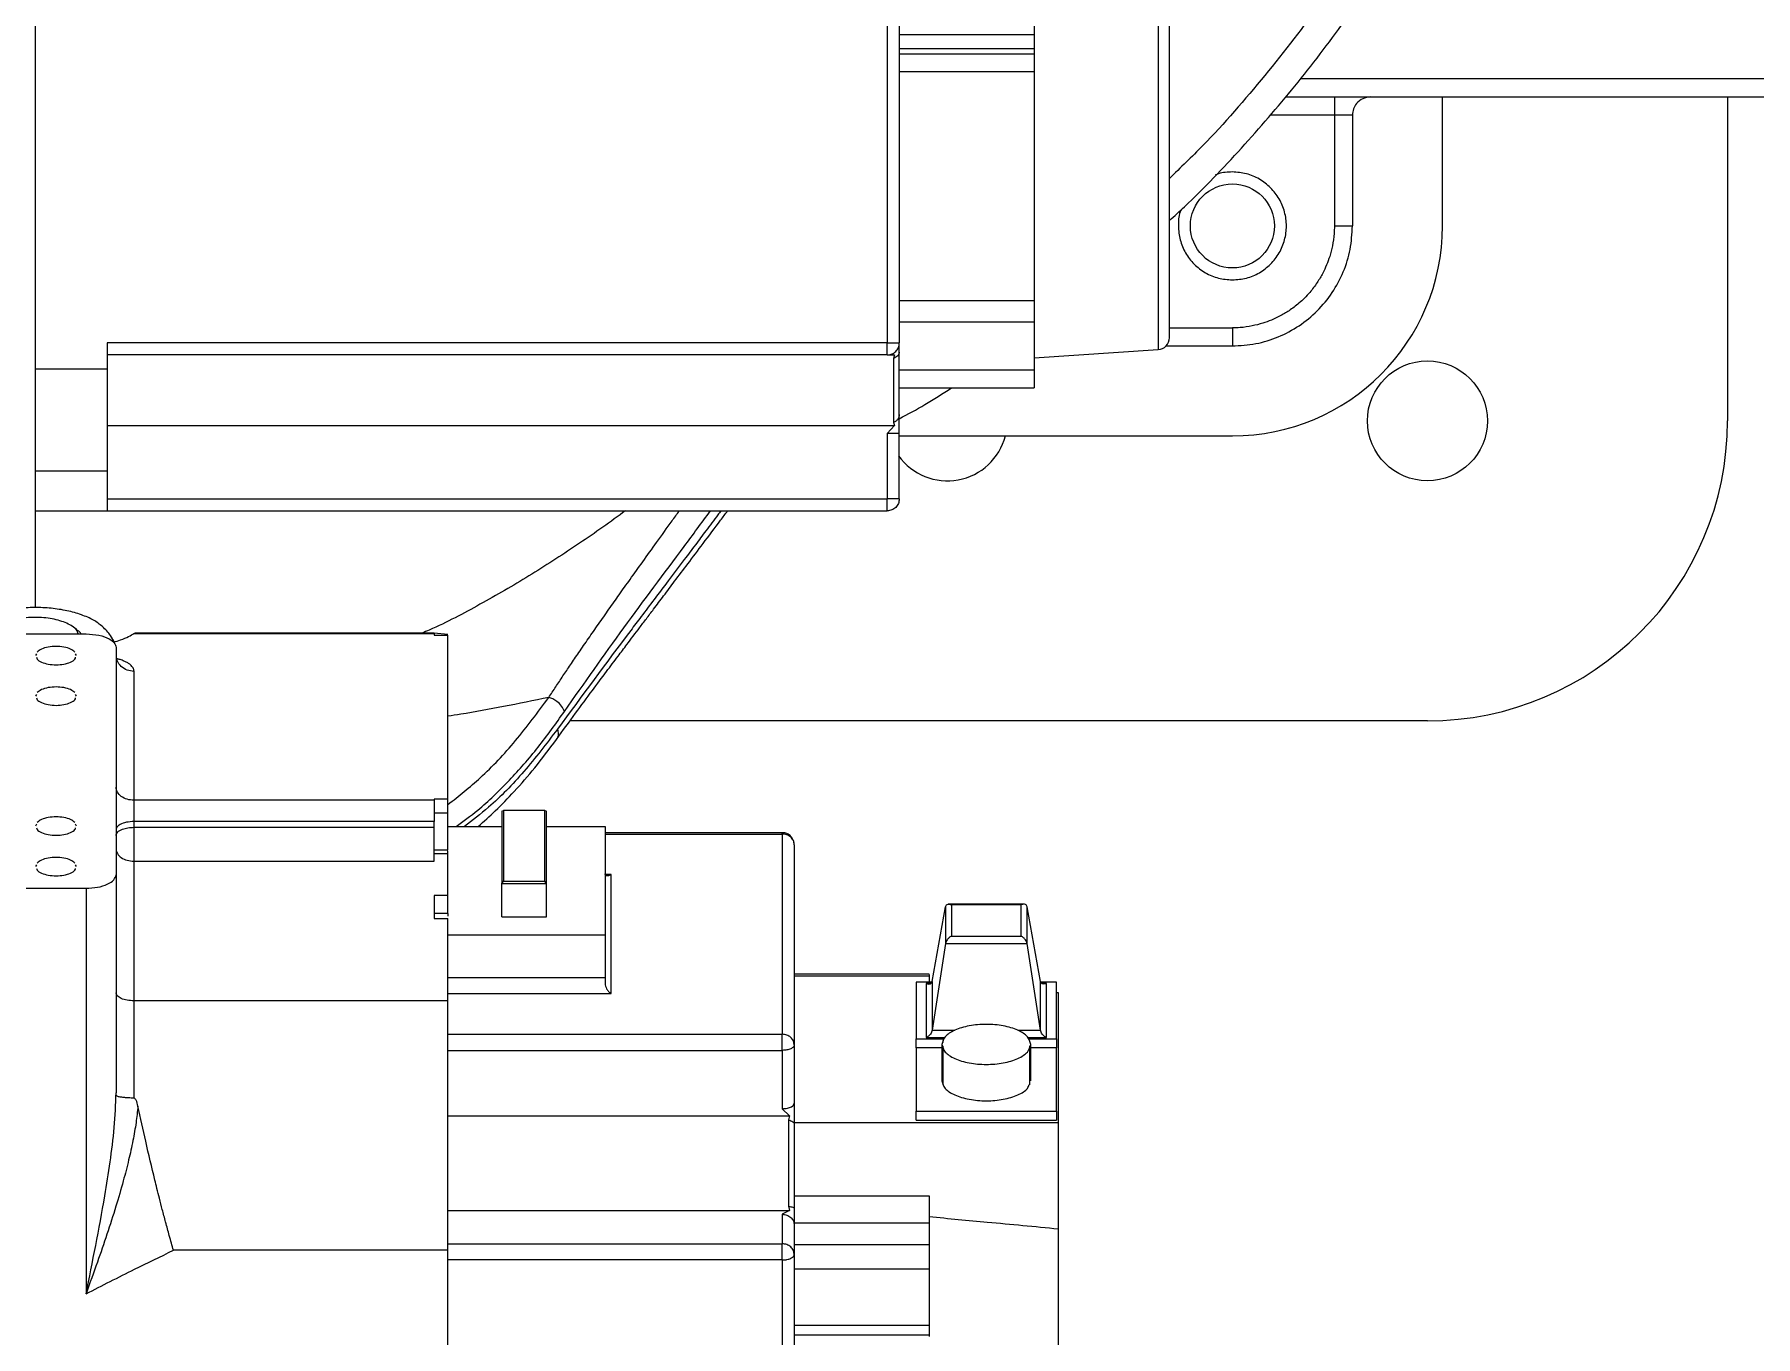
# Model space of a CAD drawing. Header units: millimetres. Extents: x 169 to 14583, y -399 to 10804.
# Drawn here: x 7089.2 to 7376, y 6290.1 to 6507.2 of the extents above; entities that cross this region are included whole.
import ezdxf

# ---------------------------------------------------------------- set-up
doc = ezdxf.new("R2010")
doc.units = ezdxf.units.MM
doc.header["$LTSCALE"] = 35

msp = doc.modelspace()

# ---------------------------------------------------------------- linework, layer by layer
at = {"color": 7, "linetype": 'Continuous', "lineweight": 18}
for p, q in [((7231.279, 6529.797), (7231.279, 6455.797)), ((7233.279, 6529.797), (7233.279, 6455.797)), ((7255.779, 6517.797), (7255.779, 6507.229)), ((7233.279, 6507.229), (7255.779, 6507.229)), ((7233.279, 6504.897), (7255.779, 6504.897)), ((7255.779, 6504.897), (7255.779, 6503.966)), ((7233.279, 6503.966), (7255.779, 6503.966)), ((7233.279, 6501.045), (7255.779, 6501.045)), ((7437.479, 6499.797), (7300.091, 6499.797)), ((7323.779, 6475.297), (7323.779, 6496.797)), ((7371.279, 6496.797), (7371.279, 6442.797)), ((7295.042, 6493.797), (7305.779, 6493.797)), ((7305.779, 6493.797), (7305.779, 6475.297)), ((7308.779, 6493.797), (7308.779, 6475.297)), ((7233.279, 6462.891), (7255.779, 6462.891)), ((7233.279, 6459.331), (7255.779, 6459.331)), ((7255.779, 6459.331), (7255.779, 6451.297)), ((7278.279, 6458.297), (7288.779, 6458.297)), ((7231.279, 6455.797), (7101.279, 6455.797)), ((7101.279, 6455.797), (7101.279, 6451.491)), ((7277.723, 6455.297), (7288.779, 6455.297)), ((7231.279, 6453.797), (7101.279, 6453.797)), ((7231.279, 6453.797), (7232.502, 6453.797)), ((7232.502, 6453.797), (7232.332, 6453.219)), ((7255.779, 6453.297), (7276.412, 6454.673)), ((7089.279, 6451.491), (7101.279, 6451.491)), ((7233.279, 6451.297), (7255.779, 6451.297)), ((7233.279, 6448.297), (7255.779, 6448.297)), ((7101.279, 6442.053), (7232.502, 6442.053)), ((7232.502, 6442.053), (7231.279, 6440.694)), ((7232.332, 6442.502), (7232.502, 6442.053)), ((7231.279, 6440.694), (7231.279, 6429.797)), ((7233.279, 6429.797), (7233.279, 6440.694)), ((7233.279, 6440.297), (7288.779, 6440.297)), ((7101.279, 6429.797), (7231.279, 6429.797)), ((7089.279, 6427.797), (7101.279, 6427.797)), ((7101.279, 6427.797), (7231.279, 6427.797)), ((7087.779, 6407.282), (7097.779, 6407.282)), ((7096.266, 6407.99), (7095.639, 6408.44)), ((7105.762, 6407.37), (7105.91, 6407.386)), ((7105.762, 6407.37), (7155.779, 6407.37)), ((7155.779, 6407.416), (7105.91, 6407.416)), ((7158.079, 6407.164), (7155.779, 6407.418)), ((7155.779, 6407.386), (7155.779, 6407.382)), ((7155.779, 6407.372), (7155.779, 6407.073)), ((7155.779, 6407.073), (7158.079, 6407.073)), ((7089.508, 6403.967), (7089.379, 6403.673)), ((7096.179, 6403.673), (7096.049, 6403.967)), ((7102.779, 6405.026), (7102.779, 6367.138)), ((7089.508, 6397.201), (7089.379, 6396.907)), ((7096.179, 6396.907), (7096.049, 6397.201)), ((7321.279, 6392.797), (7178.423, 6392.797)), ((7155.779, 6379.548), (7105.779, 6379.548)), ((7158.079, 6379.751), (7155.779, 6379.751)), ((7155.779, 6379.751), (7155.779, 6379.548)), ((7167.049, 6377.715), (7167.349, 6377.847)), ((7167.349, 6377.847), (7167.349, 6366.075)), ((7174.199, 6377.847), (7167.349, 6377.847)), ((7174.199, 6366.075), (7174.199, 6377.847)), ((7174.199, 6377.847), (7174.499, 6377.715)), ((7089.508, 6375.55), (7089.379, 6375.257)), ((7096.179, 6375.257), (7096.049, 6375.55)), ((7105.779, 6375.04), (7105.779, 6376.004)), ((7155.779, 6376.004), (7105.779, 6376.004)), ((7105.779, 6375.04), (7155.779, 6375.04)), ((7158.079, 6377.385), (7155.779, 6377.385)), ((7155.779, 6375.04), (7155.779, 6376.004)), ((7158.079, 6371.308), (7158.079, 6377.385)), ((7158.079, 6375.181), (7167.049, 6375.181)), ((7167.049, 6377.715), (7167.049, 6365.671)), ((7174.499, 6365.671), (7174.499, 6377.715)), ((7174.499, 6375.181), (7184.279, 6375.181)), ((7184.279, 6375.181), (7184.279, 6357.139)), ((7213.779, 6374.138), (7184.279, 6374.138)), ((7184.279, 6373.924), (7213.779, 6373.924)), ((7213.779, 6373.924), (7213.779, 6340.546)), ((7215.779, 6372.139), (7215.779, 6338.761)), ((7105.779, 6369.395), (7155.779, 6369.395)), ((7158.079, 6371.241), (7155.779, 6371.241)), ((7158.079, 6370.621), (7155.779, 6370.621)), ((7089.508, 6368.784), (7089.379, 6368.491)), ((7096.179, 6368.491), (7096.049, 6368.784)), ((7102.779, 6367.138), (7102.779, 6330.794)), ((7185.279, 6367.158), (7184.314, 6367.158)), ((7185.279, 6347.311), (7185.279, 6367.158)), ((7087.779, 6364.883), (7097.779, 6364.883)), ((7097.779, 6364.883), (7097.779, 6297.279)), ((7158.079, 6362.413), (7158.079, 6363.677)), ((7167.049, 6365.671), (7167.349, 6366.075)), ((7167.049, 6365.671), (7174.499, 6365.671)), ((7167.049, 6360.138), (7167.049, 6365.671)), ((7167.349, 6366.075), (7174.199, 6366.075)), ((7174.499, 6365.671), (7174.199, 6366.075)), ((7174.499, 6360.138), (7174.499, 6365.671)), ((7158.079, 6360.672), (7155.779, 6360.672)), ((7158.079, 6360.672), (7158.079, 6362.413)), ((7158.079, 6360.672), (7158.079, 6360.203)), ((7238.746, 6349.341), (7240.992, 6361.8)), ((7240.992, 6361.8), (7240.992, 6355.682)), ((7241.543, 6362.216), (7241.441, 6362.216)), ((7253.963, 6362.216), (7241.595, 6362.216)), ((7241.981, 6362.115), (7241.981, 6356.889)), ((7253.576, 6362.115), (7241.981, 6362.115)), ((7253.576, 6356.889), (7253.576, 6362.115)), ((7254.116, 6362.216), (7254.014, 6362.216)), ((7254.566, 6355.682), (7254.566, 6361.8)), ((7256.812, 6349.341), (7254.566, 6361.8)), ((7167.049, 6360.138), (7174.499, 6360.138)), ((7158.079, 6357.139), (7184.279, 6357.139)), ((7184.279, 6357.139), (7184.279, 6349.999)), ((7240.992, 6355.682), (7238.746, 6341.197)), ((7240.992, 6355.682), (7254.566, 6355.682)), ((7241.981, 6356.889), (7253.576, 6356.889)), ((7256.812, 6341.197), (7254.566, 6355.682)), ((7158.079, 6349.999), (7184.279, 6349.999)), ((7238.279, 6350.537), (7215.779, 6350.537)), ((7238.279, 6350.215), (7215.779, 6350.215)), ((7238.706, 6349.247), (7236.079, 6349.247)), ((7236.079, 6349.247), (7236.079, 6339.774)), ((7238.279, 6350.215), (7238.279, 6349.247)), ((7238.746, 6349.341), (7238.746, 6341.197)), ((7256.812, 6341.197), (7256.812, 6349.341)), ((7259.479, 6349.247), (7256.851, 6349.247)), ((7259.479, 6339.774), (7259.479, 6349.247)), ((7158.079, 6347.311), (7185.279, 6347.311)), ((7237.756, 6349.026), (7237.756, 6339.99)), ((7238.538, 6349.026), (7237.756, 6349.026)), ((7257.801, 6349.026), (7257.02, 6349.026)), ((7257.801, 6339.99), (7257.801, 6349.026)), ((7259.479, 6347.509), (7259.779, 6347.509)), ((7259.779, 6347.509), (7259.779, 6325.858)), ((7158.079, 6346.112), (7105.779, 6346.112)), ((7238.746, 6341.197), (7242.517, 6341.197)), ((7253.041, 6341.197), (7256.812, 6341.197)), ((7158.079, 6340.546), (7213.779, 6340.546)), ((7158.079, 6337.858), (7213.779, 6337.858)), ((7213.779, 6337.858), (7213.779, 6328.133)), ((7215.779, 6338.761), (7215.626, 6339.444)), ((7215.779, 6338.761), (7215.779, 6329.035)), ((7236.079, 6339.774), (7240.784, 6339.774)), ((7236.079, 6338.291), (7236.079, 6339.774)), ((7240.521, 6338.291), (7236.079, 6338.291)), ((7236.079, 6338.291), (7236.079, 6327.736)), ((7237.756, 6339.99), (7240.879, 6339.99)), ((7240.379, 6338.857), (7240.379, 6332.788)), ((7240.521, 6339.508), (7240.521, 6339.179)), ((7240.521, 6338.535), (7240.521, 6338.206)), ((7240.521, 6338.206), (7240.521, 6332.137)), ((7254.678, 6339.99), (7257.801, 6339.99)), ((7254.774, 6339.774), (7259.479, 6339.774)), ((7255.036, 6338.206), (7255.036, 6338.534)), ((7259.479, 6338.291), (7255.036, 6338.291)), ((7255.036, 6332.137), (7255.036, 6338.206)), ((7255.179, 6332.788), (7255.179, 6338.857)), ((7259.479, 6339.774), (7259.479, 6338.291)), ((7259.479, 6327.736), (7259.479, 6338.291)), ((7158.079, 6326.92), (7215.002, 6326.92)), ((7213.779, 6328.133), (7215.002, 6326.92)), ((7215.002, 6326.92), (7214.832, 6326.259)), ((7236.079, 6327.736), (7259.479, 6327.736)), ((7236.079, 6326.219), (7236.079, 6327.736)), ((7236.079, 6326.219), (7259.479, 6326.219)), ((7259.479, 6327.736), (7259.479, 6326.219)), ((7215.779, 6325.858), (7259.779, 6325.858)), ((7259.779, 6325.858), (7259.779, 6308.058)), ((7215.779, 6313.588), (7238.279, 6313.588)), ((7158.079, 6311.141), (7215.002, 6311.141)), ((7215.002, 6311.141), (7213.779, 6310.529)), ((7213.779, 6310.529), (7213.779, 6305.613)), ((7214.832, 6311.859), (7215.002, 6311.141)), ((7215.779, 6309.117), (7238.279, 6309.117)), ((7238.279, 6309.117), (7238.279, 6305.493)), ((7215.779, 6308.744), (7215.779, 6303.828)), ((7158.079, 6304.524), (7112.335, 6304.524)), ((7158.079, 6305.613), (7213.779, 6305.613)), ((7158.079, 6265.28), (7158.079, 6304.524)), ((7215.779, 6303.828), (7215.626, 6304.511)), ((7215.779, 6305.493), (7238.279, 6305.493)), ((7215.779, 6303.828), (7215.779, 6237.784)), ((7213.779, 6302.926), (7158.079, 6302.926)), ((7213.779, 6302.926), (7213.779, 6236.881)), ((7215.779, 6301.463), (7238.279, 6301.463)), ((7238.279, 6301.463), (7238.279, 6292.031)), ((7215.779, 6292.031), (7238.279, 6292.031)), ((7215.779, 6290.451), (7238.279, 6290.451)), ((7238.279, 6290.451), (7238.279, 6290.139))]:
    msp.add_line(p, q, dxfattribs=at)
at = {"color": 7, "linetype": 'Continuous', "lineweight": 18, "flags": 128}
for points in [[(7297.625, 6496.797), (7360.4, 6496.797), (7437.479, 6496.797)], [(7158.079, 6363.677), (7156.791, 6363.677), (7155.779, 6363.677)], [(7155.779, 6359.853), (7157.067, 6359.853), (7158.079, 6359.853)]]:
    msp.add_lwpolyline(points, dxfattribs=at)
at = {"color": 7, "linetype": 'Continuous', "lineweight": 18}
for centre, radius in [((7288.779, 6475.297), 7), ((7321.279, 6442.797), 10)]:
    msp.add_circle(centre, radius, dxfattribs=at)
for centre, radius, start, end in [((7288.779, 6475.297), 35, 270, 0), ((7276.279, 6456.668), 2, 273.81407, 0), ((7321.279, 6442.797), 50, 270, 0), ((7241.279, 6442.797), 10, 215.59402, 345.52249)]:
    msp.add_arc(centre, radius, start, end, dxfattribs=at)
for points, knots in [([(7278.279, 6476.193), (7279.124, 6476.958), (7283.338, 6480.772), (7290.367, 6488.221), (7299.301, 6498.52), (7307.56, 6509.377), (7315.171, 6520.694), (7322.091, 6532.447), (7328.301, 6544.59), (7333.777, 6557.081), (7338.501, 6569.876), (7342.455, 6582.929), (7345.625, 6596.194), (7348, 6609.625), (7349.572, 6623.173), (7350.335, 6636.791), (7350.287, 6650.429), (7349.427, 6664.041), (7347.759, 6677.578), (7345.288, 6690.991), (7342.024, 6704.234), (7337.978, 6717.258), (7333.164, 6730.02), (7327.599, 6742.472), (7321.303, 6754.57), (7314.298, 6766.273), (7306.61, 6777.538), (7298.267, 6788.329), (7289.286, 6798.592), (7279.749, 6808.347), (7272.922, 6814.349), (7269.509, 6817.35)], [0, 0, 0, 0, 0.008881, 0.0442781, 0.0796752, 0.1150723, 0.1504694, 0.1858665, 0.2212637, 0.2566608, 0.2920579, 0.327455, 0.3628521, 0.3982492, 0.4336463, 0.4690434, 0.5044405, 0.5398376, 0.5752347, 0.6106318, 0.6460289, 0.681426, 0.7168231, 0.7522203, 0.7876174, 0.8230145, 0.8584116, 0.8938087, 0.9292058, 0.9646029, 1, 1, 1, 1]), ([(7266.273, 6813.539), (7270.528, 6809.76), (7279.039, 6802.203), (7290.665, 6789.677), (7301.371, 6776.372), (7311.012, 6762.269), (7319.556, 6747.479), (7326.952, 6732.082), (7332.979, 6716.606), (7337.72, 6701.189), (7341.27, 6685.94), (7343.745, 6670.481), (7345.132, 6654.886), (7345.431, 6639.233), (7344.614, 6623.124), (7342.56, 6606.644), (7339.165, 6589.903), (7334.509, 6573.469), (7328.61, 6557.438), (7321.51, 6541.902), (7313.248, 6526.953), (7304.14, 6513.062), (7294.293, 6500.295), (7285.764, 6490.432), (7280.143, 6485.015), (7278.279, 6483.218)], [0, 0, 0, 0, 0.045895, 0.0917903, 0.1376853, 0.1835804, 0.2294756, 0.2753707, 0.3212657, 0.3633379, 0.4054101, 0.4474821, 0.4895543, 0.5316265, 0.5736986, 0.6195936, 0.6654889, 0.7113839, 0.7572789, 0.8031742, 0.8490692, 0.8949643, 0.9370365, 0.9791087, 1, 1, 1, 1]), ([(7089.279, 6580.847), (7089.279, 6580.766), (7089.279, 6580.602), (7089.279, 6579.278), (7089.279, 6577.193), (7089.279, 6574.275), (7089.279, 6570.577), (7089.279, 6566.121), (7089.279, 6560.968), (7089.279, 6555.158), (7089.279, 6548.748), (7089.279, 6541.791), (7089.279, 6534.367), (7089.279, 6526.547), (7089.279, 6518.401), (7089.279, 6510.002), (7089.279, 6501.438), (7089.279, 6492.797), (7089.279, 6484.157), (7089.279, 6475.593), (7089.279, 6467.193), (7089.279, 6459.048), (7089.279, 6451.227), (7089.279, 6443.804), (7089.279, 6436.846), (7089.279, 6430.437), (7089.279, 6424.624), (7089.279, 6419.485), (7089.279, 6415.069), (7089.279, 6412.782), (7089.279, 6411.676)], [0, 0, 0, 0, 0.0357477, 0.0715864, 0.1074212, 0.143171, 0.1789167, 0.2147564, 0.2505921, 0.2863419, 0.3220877, 0.3579274, 0.3937631, 0.4295129, 0.4652587, 0.5010984, 0.536934, 0.5726839, 0.6084296, 0.6442693, 0.680105, 0.7158548, 0.7516006, 0.7874403, 0.823276, 0.8590258, 0.8947716, 0.9306113, 0.9664469, 1, 1, 1, 1]), ([(7276.412, 6522.237), (7276.412, 6520.932), (7276.412, 6518.323), (7276.412, 6513.626), (7276.412, 6508.489), (7276.412, 6502.971), (7276.412, 6497.218), (7276.412, 6491.36), (7276.412, 6485.536), (7276.412, 6479.883), (7276.412, 6474.532), (7276.412, 6469.61), (7276.412, 6465.232), (7276.412, 6461.499), (7276.412, 6458.508), (7276.412, 6456.291), (7276.412, 6455.042), (7276.412, 6454.524), (7276.412, 6454.673), (7276.412, 6454.673)], [0, 0, 0, 0, 0.0624967, 0.1249933, 0.18749, 0.2499866, 0.3124833, 0.37498, 0.4374766, 0.4999733, 0.56247, 0.6249666, 0.6874633, 0.7499599, 0.8124566, 0.8749533, 0.9374499, 0.9999466, 1, 1, 1, 1]), ([(7278.279, 6456.677), (7278.279, 6456.676), (7278.279, 6456.673), (7278.279, 6456.739), (7278.279, 6456.9), (7278.279, 6457.217), (7278.279, 6457.665), (7278.279, 6458.154), (7278.279, 6458.721), (7278.279, 6459.427), (7278.279, 6460.403), (7278.279, 6461.6), (7278.279, 6462.829), (7278.279, 6463.861), (7278.279, 6464.83), (7278.279, 6466.043), (7278.279, 6467.528), (7278.279, 6469.107), (7278.279, 6470.551), (7278.279, 6472.029), (7278.279, 6473.685), (7278.279, 6475.742), (7278.279, 6478.014), (7278.279, 6480.137), (7278.279, 6481.813), (7278.279, 6483.322), (7278.279, 6485.132), (7278.279, 6487.235), (7278.279, 6489.358), (7278.279, 6491.219), (7278.279, 6493.059), (7278.279, 6495.049), (7278.279, 6497.423), (7278.279, 6499.924), (7278.279, 6502.153), (7278.279, 6503.849), (7278.279, 6505.337), (7278.279, 6507.072), (7278.279, 6509.01), (7278.279, 6510.887), (7278.279, 6512.474), (7278.279, 6513.992), (7278.279, 6515.576), (7278.279, 6517.384), (7278.279, 6519.183), (7278.279, 6520.694), (7278.279, 6521.511), (7278.279, 6521.832)], [0, 0, 0, 0, 0.0102648, 0.02425568, 0.04487543, 0.07212071, 0.09513057, 0.11575169, 0.13398493, 0.15615012, 0.18175412, 0.21298655, 0.2401142, 0.2576986, 0.27168948, 0.29230923, 0.31955451, 0.34256438, 0.3631855, 0.38141873, 0.40358393, 0.42918793, 0.46042035, 0.48754799, 0.5051324, 0.51912329, 0.53974304, 0.56698832, 0.58999817, 0.61061928, 0.62885253, 0.65101772, 0.67662172, 0.70785415, 0.7349818, 0.7525662, 0.76655709, 0.78717684, 0.81442212, 0.83743197, 0.85805309, 0.87628633, 0.89845152, 0.92405552, 0.95528807, 0.98241577, 1, 1, 1, 1]), ([(7255.779, 6507.229), (7255.779, 6507.008), (7255.779, 6506.563), (7255.779, 6505.931), (7255.779, 6505.35), (7255.779, 6505.047), (7255.779, 6504.897)], [0, 0, 0, 0, 0.2479279, 0.4991174, 0.7510504, 1, 1, 1, 1]), ([(7255.779, 6503.966), (7255.779, 6503.78), (7255.779, 6503.405), (7255.779, 6502.661), (7255.779, 6501.856), (7255.779, 6501.314), (7255.779, 6501.045)], [0, 0, 0, 0, 0.247346, 0.4994327, 0.7519475, 1, 1, 1, 1]), ([(7255.779, 6501.045), (7255.779, 6499.337), (7255.779, 6495.915), (7255.779, 6490.698), (7255.779, 6485.52), (7255.779, 6480.46), (7255.779, 6475.586), (7255.779, 6470.981), (7255.779, 6466.671), (7255.779, 6464.149), (7255.779, 6462.891)], [0, 0, 0, 0, 0.1247416, 0.2499986, 0.3752374, 0.4999989, 0.6247358, 0.7499754, 0.8752197, 1, 1, 1, 1]), ([(7311.779, 6496.797), (7311.338, 6496.741), (7310.458, 6496.627), (7309.472, 6495.824), (7308.883, 6494.835), (7308.814, 6494.143), (7308.779, 6493.797)], [0, 0, 0, 0, 0.2796189, 0.5592379, 0.779619, 1, 1, 1, 1]), ([(7288.779, 6484.297), (7287.981, 6484.274), (7286.987, 6484.245), (7286.091, 6483.847), (7285.914, 6483.769)], [0, 0, 0, 0, 0.80218002, 1, 1, 1, 1]), ([(7288.779, 6466.297), (7289.564, 6466.357), (7291.135, 6466.476), (7293.33, 6467.421), (7295.216, 6468.858), (7296.662, 6470.746), (7297.572, 6472.941), (7297.882, 6475.297), (7297.572, 6477.653), (7296.662, 6479.848), (7295.216, 6481.736), (7293.33, 6483.173), (7291.135, 6484.118), (7289.564, 6484.237), (7288.779, 6484.297)], [0, 0, 0, 0, 0.0833333, 0.1666667, 0.25, 0.3333333, 0.4166667, 0.5, 0.5833333, 0.6666667, 0.75, 0.8333333, 0.9166667, 1, 1, 1, 1]), ([(7280.231, 6477.979), (7280.181, 6477.862), (7279.818, 6477.026), (7279.709, 6475.285), (7279.976, 6472.944), (7280.897, 6470.745), (7282.341, 6468.858), (7284.227, 6467.421), (7286.422, 6466.476), (7287.993, 6466.357), (7288.779, 6466.297)], [0, 0, 0, 0, 0.0226472, 0.162269, 0.3018908, 0.4415127, 0.5811345, 0.7207563, 0.8603782, 1, 1, 1, 1]), ([(7305.779, 6475.297), (7305.769, 6474.872), (7305.742, 6473.761), (7305.493, 6472.056), (7305.045, 6470.312), (7304.489, 6468.789), (7303.805, 6467.321), (7302.891, 6465.768), (7301.854, 6464.394), (7300.811, 6463.264), (7299.682, 6462.221), (7298.307, 6461.185), (7296.755, 6460.271), (7295.286, 6459.586), (7293.764, 6459.031), (7292.02, 6458.583), (7290.315, 6458.334), (7289.203, 6458.307), (7288.779, 6458.297)], [0, 0, 0, 0, 0.0477646, 0.1249773, 0.1930443, 0.25, 0.3069544, 0.3750227, 0.4522352, 0.5, 0.5477641, 0.6249773, 0.6930443, 0.75, 0.8069544, 0.8750227, 0.9522357, 1, 1, 1, 1]), ([(7305.779, 6475.297), (7306.219, 6475.297), (7307.099, 6475.297), (7308.085, 6475.297), (7308.674, 6475.297), (7308.744, 6475.297), (7308.779, 6475.297)], [0, 0, 0, 0, 0.2796189, 0.5592379, 0.779619, 1, 1, 1, 1]), ([(7255.779, 6462.891), (7255.779, 6462.372), (7255.779, 6461.333), (7255.779, 6459.998), (7255.779, 6459.331)], [0, 0, 0, 0, 0.4997587, 1, 1, 1, 1]), ([(7231.279, 6453.797), (7231.434, 6453.807), (7231.704, 6453.825), (7232.202, 6453.995), (7232.721, 6454.343), (7233.083, 6454.875), (7233.252, 6455.373), (7233.27, 6455.652), (7233.279, 6455.797)], [0, 0, 0, 0, 0.14828259, 0.25880485, 0.49997756, 0.73331803, 0.86157016, 1, 1, 1, 1]), ([(7233.279, 6454.271), (7233.279, 6454.494), (7233.279, 6454.942), (7233.279, 6455.414), (7233.279, 6455.735), (7233.279, 6455.776), (7233.279, 6455.797)], [0, 0, 0, 0, 0.24991666, 0.5, 0.75008334, 1, 1, 1, 1]), ([(7233.279, 6443.838), (7233.279, 6445.62), (7233.279, 6448.802), (7233.279, 6452.6), (7233.279, 6454.271)], [0, 0, 0, 0, 0.5599309, 1, 1, 1, 1]), ([(7101.279, 6451.491), (7101.279, 6449.939), (7101.279, 6446.819), (7101.279, 6442.312), (7101.279, 6438.066), (7101.279, 6435.666), (7101.279, 6434.472)], [0, 0, 0, 0, 0.2486, 0.4999499, 0.7513234, 1, 1, 1, 1]), ([(7255.779, 6451.297), (7255.779, 6450.905), (7255.779, 6450.12), (7255.779, 6449.125), (7255.779, 6448.436), (7255.779, 6448.343), (7255.779, 6448.297)], [0, 0, 0, 0, 0.24998, 0.4999797, 0.7497887, 1, 1, 1, 1]), ([(7233.279, 6443.162), (7234.713, 6443.924), (7237.688, 6445.504), (7240.51, 6447.344), (7241.972, 6448.297)], [0, 0, 0, 0, 0.4820654, 1, 1, 1, 1]), ([(7233.279, 6440.694), (7233.279, 6440.996), (7233.279, 6441.598), (7233.279, 6442.451), (7233.279, 6443.23), (7233.279, 6443.635), (7233.279, 6443.838)], [0, 0, 0, 0, 0.2499167, 0.5, 0.7500833, 1, 1, 1, 1]), ([(7233.279, 6440.694), (7233.241, 6440.694), (7233.165, 6440.694), (7232.63, 6440.694), (7231.971, 6440.694), (7231.509, 6440.694), (7231.279, 6440.694)], [0, 0, 0, 0, 0.279619, 0.5592379, 0.779619, 1, 1, 1, 1]), ([(7089.279, 6434.479), (7089.637, 6434.478), (7091.611, 6434.476), (7095.611, 6434.468), (7099.253, 6434.471), (7101.279, 6434.472)], [0, 0, 0, 0, 0.0895478, 0.4936303, 1, 1, 1, 1]), ([(7101.279, 6434.472), (7101.279, 6433.478), (7101.279, 6431.481), (7101.279, 6429.432), (7101.279, 6428.048), (7101.279, 6427.881), (7101.279, 6427.797)], [0, 0, 0, 0, 0.2486027, 0.4999499, 0.7513206, 1, 1, 1, 1]), ([(7187.597, 6427.797), (7187.471, 6427.701), (7184.833, 6425.685), (7179.524, 6422.038), (7171.646, 6416.888), (7163.464, 6412.206), (7157.557, 6409.009), (7154.142, 6407.587), (7153.728, 6407.416)], [0, 0, 0, 0, 0.0120879, 0.2529812, 0.4930666, 0.7316259, 0.9675487, 1, 1, 1, 1]), ([(7174.877, 6396.689), (7175.265, 6397.282), (7176.05, 6398.483), (7177.251, 6400.29), (7178.533, 6402.196), (7179.949, 6404.275), (7181.509, 6406.54), (7183.182, 6408.945), (7184.893, 6411.384), (7186.648, 6413.864), (7188.521, 6416.499), (7190.596, 6419.402), (7192.931, 6422.657), (7194.964, 6425.486), (7196.225, 6427.24), (7196.625, 6427.797)], [0, 0, 0, 0, 0.0545595, 0.1106764, 0.1683628, 0.2335846, 0.307494, 0.3845383, 0.4647415, 0.543322, 0.6256436, 0.7218829, 0.8276027, 0.9451952, 1, 1, 1, 1]), ([(7176.141, 6389.659), (7177.212, 6391.138), (7179.208, 6393.895), (7182.002, 6397.665), (7184.358, 6400.82), (7186.273, 6403.37), (7187.756, 6405.338), (7188.952, 6406.923), (7190.034, 6408.355), (7191.163, 6409.849), (7192.498, 6411.614), (7194.07, 6413.693), (7195.969, 6416.208), (7198.165, 6419.117), (7200.719, 6422.512), (7202.93, 6425.458), (7204.286, 6427.28), (7204.672, 6427.797)], [0, 0, 0, 0, 0.1138657, 0.2121691, 0.2948829, 0.3619914, 0.4134847, 0.4505544, 0.4874246, 0.5268712, 0.5688946, 0.6273172, 0.6916309, 0.7680984, 0.8573864, 0.9594966, 1, 1, 1, 1]), ([(7203.554, 6427.797), (7203.386, 6427.573), (7202.559, 6426.466), (7201.142, 6424.577), (7199.279, 6422.099), (7197.188, 6419.324), (7194.896, 6416.29), (7192.497, 6413.117), (7190.408, 6410.353), (7185.016, 6403.22), (7180.382, 6396.92), (7176.324, 6391.403)], [0, 0, 0, 0, 0.0184305, 0.0912287, 0.1559882, 0.2233871, 0.321106, 0.4077477, 0.4869164, 0.5506223, 1, 1, 1, 1]), ([(7177.502, 6394.364), (7180.787, 6399.047), (7187.361, 6408.419), (7195.555, 6419.295), (7200.358, 6425.812), (7201.821, 6427.797)], [0, 0, 0, 0, 0.4098914, 0.8202301, 1, 1, 1, 1]), ([(7100.509, 6408.52), (7100.046, 6408.885), (7099.113, 6409.62), (7097.05, 6410.503), (7094.661, 6411.186), (7091.988, 6411.596), (7089.182, 6411.73), (7086.373, 6411.566), (7083.7, 6411.142), (7081.325, 6410.455), (7079.348, 6409.546), (7077.885, 6408.452), (7076.958, 6407.245), (7076.675, 6405.979), (7077.021, 6404.715), (7078.014, 6403.521), (7079.511, 6402.429), (7080.918, 6401.868), (7081.617, 6401.589)], [0, 0, 0, 0, 0.0620635, 0.1249873, 0.1878814, 0.249995, 0.3120555, 0.3749934, 0.4378782, 0.4999932, 0.5620538, 0.6249917, 0.6878765, 0.7499915, 0.8120557, 0.8749536, 0.9378523, 1, 1, 1, 1]), ([(7096.483, 6407.282), (7096.412, 6407.512), (7096.206, 6408.18), (7094.667, 6409.112), (7092.222, 6409.865), (7089.277, 6410.128), (7086.341, 6409.864), (7083.869, 6409.115), (7082.142, 6407.992), (7081.916, 6407.11), (7081.804, 6406.669)], [0, 0, 0, 0, 0.06982633, 0.20264983, 0.33554299, 0.46843215, 0.60132531, 0.73421447, 0.86708285, 1, 1, 1, 1]), ([(7096.944, 6407.282), (7096.924, 6407.343), (7096.837, 6407.6), (7096.44, 6407.8), (7096.138, 6407.953)], [0, 0, 0, 0, 0.23665441, 1, 1, 1, 1]), ([(7097.779, 6407.282), (7098.512, 6407.239), (7099.98, 6407.154), (7101.623, 6406.55), (7102.604, 6405.807), (7102.72, 6405.287), (7102.779, 6405.026)], [0, 0, 0, 0, 0.279619, 0.5592379, 0.779619, 1, 1, 1, 1]), ([(7102.441, 6405.932), (7102.266, 6406.303), (7101.845, 6407.198), (7101.002, 6408.032), (7100.509, 6408.52)], [0, 0, 0, 0, 0.4145072, 1, 1, 1, 1]), ([(7102.343, 6405.901), (7102.756, 6406.026), (7103.766, 6406.333), (7104.948, 6406.843), (7105.49, 6407.195), (7105.762, 6407.37)], [0, 0, 0, 0, 0.25612096, 0.62763695, 1, 1, 1, 1]), ([(7158.079, 6379.751), (7158.079, 6382.24), (7158.079, 6387.218), (7158.079, 6393.523), (7158.079, 6398.514), (7158.079, 6402.284), (7158.079, 6405.119), (7158.079, 6406.422), (7158.079, 6407.073)], [0, 0, 0, 0, 0.1866528, 0.3733056, 0.5599584, 0.7066389, 0.8533195, 1, 1, 1, 1]), ([(7095.92, 6404.26), (7095.702, 6404.437), (7095.267, 6404.79), (7094.108, 6405.126), (7092.779, 6405.247), (7091.449, 6405.126), (7090.29, 6404.79), (7089.855, 6404.437), (7089.637, 6404.26)], [0, 0, 0, 0, 0.1666667, 0.3333333, 0.5, 0.6666667, 0.8333333, 1, 1, 1, 1]), ([(7102.476, 6405.943), (7102.456, 6405.97), (7102.366, 6406.087), (7102.326, 6406.258), (7102.295, 6406.39)], [0, 0, 0, 0, 0.227307, 1, 1, 1, 1]), ([(7089.508, 6403.38), (7089.539, 6403.28), (7089.633, 6402.982), (7090.329, 6402.562), (7091.439, 6402.219), (7092.779, 6402.1), (7094.118, 6402.219), (7095.229, 6402.562), (7095.925, 6402.982), (7096.018, 6403.28), (7096.049, 6403.38)], [0, 0, 0, 0, 0.0714281, 0.2142854, 0.3571427, 0.5, 0.6428573, 0.7857146, 0.9285719, 1, 1, 1, 1]), ([(7105.779, 6401.037), (7105.771, 6401.136), (7105.755, 6401.332), (7105.634, 6401.613), (7105.448, 6401.875), (7105.275, 6402.044), (7105.138, 6402.159), (7104.964, 6402.294), (7104.625, 6402.512), (7104.091, 6402.767), (7103.525, 6402.99), (7103.07, 6403.101), (7102.86, 6403.152)], [0, 0, 0, 0, 0.11469178, 0.22613291, 0.33434005, 0.43933386, 0.44428355, 0.48763657, 0.62244986, 0.75364718, 0.88690296, 1, 1, 1, 1]), ([(7105.779, 6401.037), (7105.385, 6401.078), (7104.597, 6401.161), (7103.618, 6401.807), (7103.011, 6402.545), (7102.929, 6403.068), (7102.904, 6403.23)], [0, 0, 0, 0, 0.2897474, 0.5794949, 0.8692423, 1, 1, 1, 1]), ([(7095.92, 6397.494), (7095.702, 6397.671), (7095.267, 6398.024), (7094.108, 6398.36), (7092.779, 6398.482), (7091.449, 6398.36), (7090.29, 6398.024), (7089.855, 6397.671), (7089.637, 6397.494)], [0, 0, 0, 0, 0.1666667, 0.3333333, 0.5, 0.6666667, 0.8333333, 1, 1, 1, 1]), ([(7089.508, 6396.614), (7089.539, 6396.514), (7089.633, 6396.216), (7090.329, 6395.796), (7091.439, 6395.453), (7092.779, 6395.334), (7094.118, 6395.453), (7095.229, 6395.796), (7095.925, 6396.216), (7096.018, 6396.514), (7096.049, 6396.614)], [0, 0, 0, 0, 0.0714281, 0.2142854, 0.3571427, 0.5, 0.6428573, 0.7857146, 0.9285719, 1, 1, 1, 1]), ([(7158.079, 6378.84), (7159.894, 6380.28), (7163.754, 6383.345), (7169.396, 6389.281), (7173.051, 6394.22), (7174.877, 6396.689)], [0, 0, 0, 0, 0.3074155, 0.653765, 1, 1, 1, 1]), ([(7174.877, 6396.689), (7172.366, 6396.173), (7167.5, 6395.172), (7161.893, 6394.145), (7158.786, 6393.664), (7158.079, 6393.555)], [0, 0, 0, 0, 0.4515737, 0.875076, 1, 1, 1, 1]), ([(7177.502, 6394.364), (7177.361, 6394.669), (7177.08, 6395.275), (7176.334, 6395.985), (7175.577, 6396.457), (7175.103, 6396.614), (7174.877, 6396.689)], [0, 0, 0, 0, 0.2971775, 0.5897069, 0.8047711, 1, 1, 1, 1]), ([(7159.424, 6375.181), (7160.639, 6376.061), (7163.674, 6378.259), (7168.252, 6382.71), (7173.095, 6388.167), (7176.058, 6392.334), (7177.502, 6394.364)], [0, 0, 0, 0, 0.1893, 0.4729277, 0.7431435, 1, 1, 1, 1]), ([(7176.324, 6391.403), (7174.478, 6388.991), (7170.786, 6384.166), (7165.576, 6378.819), (7162.187, 6376.213), (7160.844, 6375.181)], [0, 0, 0, 0, 0.3765544, 0.753169, 1, 1, 1, 1]), ([(7163.122, 6375.181), (7164.073, 6376.031), (7166.112, 6377.855), (7169.26, 6381.106), (7172.676, 6385.009), (7174.952, 6388.064), (7176.141, 6389.659)], [0, 0, 0, 0, 0.2089354, 0.4481275, 0.7118287, 1, 1, 1, 1]), ([(7176.324, 6391.403), (7176.381, 6391.139), (7176.5, 6390.581), (7176.394, 6389.966), (7176.159, 6389.733), (7176.11, 6389.684)], [0, 0, 0, 0, 0.4154192, 0.8770659, 1, 1, 1, 1]), ([(7155.779, 6379.548), (7155.779, 6379.31), (7155.779, 6378.827), (7155.779, 6377.886), (7155.779, 6376.903), (7155.779, 6376.301), (7155.779, 6376.004)], [0, 0, 0, 0, 0.24651115, 0.49956121, 0.7529307, 1, 1, 1, 1]), ([(7158.079, 6377.385), (7158.079, 6377.611), (7158.079, 6378.064), (7158.079, 6378.748), (7158.079, 6379.33), (7158.079, 6379.611), (7158.079, 6379.751)], [0, 0, 0, 0, 0.2797435, 0.5594871, 0.7797435, 1, 1, 1, 1]), ([(7095.92, 6375.844), (7095.702, 6376.02), (7095.267, 6376.374), (7094.108, 6376.709), (7092.779, 6376.831), (7091.449, 6376.709), (7090.29, 6376.374), (7089.855, 6376.02), (7089.637, 6375.844)], [0, 0, 0, 0, 0.1666667, 0.3333333, 0.5, 0.6666667, 0.8333333, 1, 1, 1, 1]), ([(7105.779, 6376.004), (7105.338, 6375.979), (7104.458, 6375.928), (7103.472, 6375.565), (7102.883, 6375.119), (7102.814, 6374.807), (7102.779, 6374.651)], [0, 0, 0, 0, 0.279619, 0.559238, 0.779619, 1, 1, 1, 1]), ([(7102.779, 6373.687), (7102.835, 6373.886), (7102.948, 6374.283), (7103.752, 6374.727), (7104.741, 6374.993), (7105.433, 6375.024), (7105.779, 6375.04)], [0, 0, 0, 0, 0.279619, 0.559238, 0.779619, 1, 1, 1, 1]), ([(7105.779, 6369.395), (7105.779, 6369.787), (7105.779, 6370.589), (7105.779, 6372.084), (7105.779, 6373.638), (7105.779, 6374.58), (7105.779, 6375.04)], [0, 0, 0, 0, 0.2441634, 0.5, 0.7558366, 1, 1, 1, 1]), ([(7155.779, 6369.395), (7155.779, 6369.849), (7155.779, 6370.757), (7155.779, 6372.333), (7155.779, 6373.802), (7155.779, 6374.627), (7155.779, 6375.04)], [0, 0, 0, 0, 0.2797731, 0.5595461, 0.779773, 1, 1, 1, 1]), ([(7089.508, 6374.963), (7089.539, 6374.864), (7089.633, 6374.565), (7090.329, 6374.146), (7091.439, 6373.803), (7092.779, 6373.683), (7094.118, 6373.803), (7095.229, 6374.146), (7095.925, 6374.565), (7096.018, 6374.864), (7096.049, 6374.963)], [0, 0, 0, 0, 0.0714281, 0.2142854, 0.3571427, 0.5, 0.6428573, 0.7857146, 0.9285719, 1, 1, 1, 1]), ([(7213.779, 6373.924), (7213.779, 6374.035), (7213.779, 6374.171), (7213.779, 6374.121), (7213.779, 6374.112)], [0, 0, 0, 0, 0.8175514, 1, 1, 1, 1]), ([(7215.77, 6372.194), (7215.753, 6372.364), (7215.72, 6372.694), (7215.523, 6373.143), (7215.254, 6373.516), (7214.928, 6373.802), (7214.574, 6373.993), (7214.191, 6374.122), (7213.922, 6374.117), (7213.779, 6374.114)], [0, 0, 0, 0, 0.1649502, 0.3212138, 0.4700451, 0.6098426, 0.7402537, 0.8618533, 1, 1, 1, 1]), ([(7215.779, 6372.139), (7215.749, 6372.373), (7215.688, 6372.84), (7215.226, 6373.43), (7214.565, 6373.843), (7214.041, 6373.897), (7213.779, 6373.924)], [0, 0, 0, 0, 0.25, 0.5, 0.75, 1, 1, 1, 1]), ([(7095.92, 6369.078), (7095.702, 6369.254), (7095.267, 6369.608), (7094.108, 6369.944), (7092.779, 6370.065), (7091.449, 6369.944), (7090.29, 6369.608), (7089.855, 6369.254), (7089.637, 6369.078)], [0, 0, 0, 0, 0.1666667, 0.3333333, 0.5, 0.6666667, 0.8333333, 1, 1, 1, 1]), ([(7158.079, 6370.621), (7158.079, 6370.743), (7158.079, 6370.961), (7158.079, 6371.081), (7158.079, 6371.134)], [0, 0, 0, 0, 0.559715, 1, 1, 1, 1]), ([(7158.079, 6363.677), (7158.079, 6365.01), (7158.079, 6367.389), (7158.079, 6369.633), (7158.079, 6370.621)], [0, 0, 0, 0, 0.5599902, 1, 1, 1, 1]), ([(7089.508, 6368.198), (7089.539, 6368.098), (7089.633, 6367.799), (7090.329, 6367.38), (7091.439, 6367.037), (7092.779, 6366.918), (7094.118, 6367.037), (7095.229, 6367.38), (7095.925, 6367.799), (7096.018, 6368.098), (7096.049, 6368.198)], [0, 0, 0, 0, 0.0714281, 0.2142854, 0.3571427, 0.5, 0.6428573, 0.7857146, 0.9285719, 1, 1, 1, 1]), ([(7097.779, 6364.883), (7098.434, 6364.917), (7099.744, 6364.985), (7101.397, 6365.506), (7102.553, 6366.251), (7102.703, 6366.842), (7102.779, 6367.138)], [0, 0, 0, 0, 0.2500217, 0.4999881, 0.7498414, 1, 1, 1, 1]), ([(7185.279, 6367.158), (7185.132, 6367.08), (7184.857, 6366.936), (7184.532, 6366.934), (7184.322, 6367.046), (7184.292, 6367.199), (7184.279, 6367.269)], [0, 0, 0, 0, 0.32385, 0.6035406, 0.8174268, 1, 1, 1, 1]), ([(7155.779, 6363.677), (7155.779, 6362.972), (7155.779, 6361.714), (7155.779, 6360.422), (7155.779, 6359.853)], [0, 0, 0, 0, 0.559992, 1, 1, 1, 1]), ([(7240.992, 6361.8), (7241.017, 6361.879), (7241.071, 6362.048), (7241.28, 6362.198), (7241.589, 6362.251), (7241.843, 6362.163), (7241.981, 6362.115)], [0, 0, 0, 0, 0.18018301, 0.38975541, 0.6683607, 1, 1, 1, 1]), ([(7254.566, 6361.8), (7254.541, 6361.878), (7254.487, 6362.048), (7254.277, 6362.198), (7253.968, 6362.251), (7253.714, 6362.163), (7253.576, 6362.115)], [0, 0, 0, 0, 0.180183, 0.3897554, 0.6683607, 1, 1, 1, 1]), ([(7158.079, 6346.112), (7158.079, 6348.765), (7158.079, 6353.504), (7158.079, 6357.913), (7158.079, 6359.853)], [0, 0, 0, 0, 0.5599701, 1, 1, 1, 1]), ([(7241.981, 6356.889), (7241.843, 6356.813), (7241.589, 6356.672), (7241.28, 6356.34), (7241.071, 6356.002), (7241.017, 6355.783), (7240.992, 6355.682)], [0, 0, 0, 0, 0.3316393, 0.6102447, 0.8198189, 1, 1, 1, 1]), ([(7254.566, 6355.682), (7254.54, 6355.783), (7254.486, 6356.002), (7254.277, 6356.34), (7253.968, 6356.672), (7253.714, 6356.813), (7253.576, 6356.889)], [0, 0, 0, 0, 0.18018301, 0.38975541, 0.6683607, 1, 1, 1, 1]), ([(7237.756, 6349.026), (7237.894, 6348.978), (7238.148, 6348.89), (7238.457, 6348.943), (7238.666, 6349.093), (7238.72, 6349.263), (7238.746, 6349.341)], [0, 0, 0, 0, 0.33163934, 0.61024466, 0.81981887, 1, 1, 1, 1]), ([(7238.279, 6350.509), (7238.279, 6350.517), (7238.279, 6350.582), (7238.279, 6350.386), (7238.279, 6350.215)], [0, 0, 0, 0, 0.1245976, 1, 1, 1, 1]), ([(7257.801, 6349.026), (7257.663, 6348.978), (7257.409, 6348.89), (7257.1, 6348.943), (7256.891, 6349.093), (7256.837, 6349.263), (7256.812, 6349.341)], [0, 0, 0, 0, 0.3316393, 0.6102447, 0.8198189, 1, 1, 1, 1]), ([(7184.279, 6348.985), (7184.292, 6348.843), (7184.321, 6348.534), (7184.532, 6348.076), (7184.857, 6347.626), (7185.131, 6347.421), (7185.279, 6347.311)], [0, 0, 0, 0, 0.1824569, 0.3961798, 0.6759019, 1, 1, 1, 1]), ([(7158.079, 6304.524), (7158.079, 6306.356), (7158.079, 6310.019), (7158.079, 6315.873), (7158.079, 6321.863), (7158.079, 6328.016), (7158.079, 6334.209), (7158.079, 6340.356), (7158.079, 6344.193), (7158.079, 6346.112)], [0, 0, 0, 0, 0.1400043, 0.2800086, 0.420013, 0.5600173, 0.7066782, 0.8533391, 1, 1, 1, 1]), ([(7238.746, 6341.197), (7238.72, 6341.096), (7238.666, 6340.878), (7238.457, 6340.539), (7238.148, 6340.207), (7237.894, 6340.066), (7237.756, 6339.99)], [0, 0, 0, 0, 0.18018301, 0.38975541, 0.6683607, 1, 1, 1, 1]), ([(7255.179, 6338.857), (7255.067, 6339.294), (7254.844, 6340.167), (7253.134, 6341.279), (7250.687, 6342.02), (7247.779, 6342.282), (7244.87, 6342.02), (7242.424, 6341.279), (7240.713, 6340.167), (7240.49, 6339.294), (7240.379, 6338.857)], [0, 0, 0, 0, 0.1250086, 0.2499985, 0.3749959, 0.499996, 0.6249934, 0.7499935, 0.8749451, 1, 1, 1, 1]), ([(7257.801, 6339.99), (7257.663, 6340.066), (7257.409, 6340.207), (7257.1, 6340.539), (7256.891, 6340.878), (7256.837, 6341.096), (7256.812, 6341.197)], [0, 0, 0, 0, 0.3316393, 0.6102447, 0.8198189, 1, 1, 1, 1]), ([(7213.779, 6337.859), (7213.779, 6338.106), (7213.779, 6338.601), (7213.779, 6339.4), (7213.779, 6340.11), (7213.779, 6340.401), (7213.779, 6340.546)], [0, 0, 0, 0, 0.25, 0.5, 0.75, 1, 1, 1, 1]), ([(7215.626, 6339.444), (7215.498, 6339.648), (7215.243, 6340.057), (7214.561, 6340.464), (7214.039, 6340.518), (7213.779, 6340.546)], [0, 0, 0, 0, 0.3333333, 0.6666667, 1, 1, 1, 1]), ([(7215.779, 6338.761), (7215.749, 6338.642), (7215.688, 6338.406), (7215.226, 6338.108), (7214.565, 6337.899), (7214.041, 6337.872), (7213.779, 6337.858)], [0, 0, 0, 0, 0.25, 0.5, 0.75, 1, 1, 1, 1]), ([(7240.379, 6338.857), (7240.49, 6338.42), (7240.713, 6337.546), (7242.423, 6336.435), (7244.87, 6335.693), (7247.779, 6335.432), (7250.687, 6335.693), (7253.134, 6336.435), (7254.845, 6337.546), (7255.067, 6338.42), (7255.179, 6338.857)], [0, 0, 0, 0, 0.1250086, 0.2499985, 0.3749959, 0.499996, 0.6249934, 0.7499935, 0.8749451, 1, 1, 1, 1]), ([(7240.379, 6332.788), (7240.49, 6332.351), (7240.712, 6331.477), (7242.423, 6330.366), (7244.87, 6329.624), (7247.777, 6329.363), (7250.694, 6329.623), (7253.111, 6330.369), (7254.626, 6331.282), (7254.829, 6331.932), (7254.897, 6332.149)], [0, 0, 0, 0, 0.1333334, 0.2666668, 0.4000003, 0.5333337, 0.6666671, 0.8000005, 0.933334, 1, 1, 1, 1]), ([(7097.779, 6297.279), (7098.319, 6299.947), (7099.398, 6305.277), (7100.777, 6312.643), (7101.812, 6319.225), (7102.562, 6324.943), (7102.707, 6328.852), (7102.779, 6330.794)], [0, 0, 0, 0, 0.2515534, 0.5027482, 0.6697418, 0.8358772, 1, 1, 1, 1]), ([(7105.779, 6329.878), (7105.455, 6329.895), (7104.908, 6329.924), (7104.172, 6329.986), (7103.553, 6330.059), (7103.109, 6330.148), (7102.882, 6330.26), (7102.801, 6330.348), (7102.789, 6330.461), (7102.785, 6330.498)], [0, 0, 0, 0, 0.2117093, 0.3574394, 0.5294543, 0.727062, 0.8570988, 0.9523262, 1, 1, 1, 1]), ([(7106.43, 6328.557), (7106.352, 6328.894), (7106.251, 6329.33), (7106.004, 6329.752), (7105.884, 6329.847), (7105.823, 6329.872), (7105.793, 6329.876), (7105.779, 6329.878)], [0, 0, 0, 0, 0.675922, 0.8717954, 0.9414306, 0.9715535, 1, 1, 1, 1]), ([(7106.43, 6328.557), (7106.333, 6327.644), (7106.129, 6325.719), (7105.589, 6322.724), (7104.876, 6319.478), (7103.927, 6315.81), (7102.715, 6311.673), (7101.263, 6307.157), (7099.585, 6302.281), (7098.412, 6299.032), (7097.779, 6297.279)], [0, 0, 0, 0, 0.0813061, 0.1713613, 0.2704143, 0.3785854, 0.5132701, 0.6640892, 0.818727, 1, 1, 1, 1]), ([(7112.335, 6304.524), (7112.108, 6305.333), (7111.674, 6306.88), (7111.058, 6309.161), (7110.509, 6311.245), (7110.029, 6313.116), (7109.617, 6314.758), (7108.844, 6317.894), (7107.753, 6322.468), (7106.855, 6326.602), (7106.43, 6328.557)], [0, 0, 0, 0, 0.1091573, 0.2084611, 0.2976255, 0.3764508, 0.4448071, 0.5026175, 0.7647233, 1, 1, 1, 1]), ([(7213.779, 6328.133), (7214.072, 6328.15), (7214.659, 6328.184), (7215.316, 6328.425), (7215.709, 6328.723), (7215.755, 6328.931), (7215.779, 6329.035)], [0, 0, 0, 0, 0.2796189, 0.5592378, 0.7796189, 1, 1, 1, 1]), ([(7215.779, 6329.035), (7215.779, 6328.383), (7215.779, 6327.214), (7215.779, 6326.054), (7215.779, 6325.541)], [0, 0, 0, 0, 0.5578892, 1, 1, 1, 1]), ([(7215.779, 6325.541), (7215.779, 6322.997), (7215.779, 6318.454), (7215.779, 6313.642), (7215.779, 6311.524)], [0, 0, 0, 0, 0.5597905, 1, 1, 1, 1]), ([(7238.279, 6313.588), (7238.279, 6313.132), (7238.279, 6312.212), (7238.279, 6310.946), (7238.279, 6309.836), (7238.279, 6309.355), (7238.279, 6309.117)], [0, 0, 0, 0, 0.24743162, 0.49967599, 0.75217125, 1, 1, 1, 1]), ([(7215.779, 6311.524), (7215.779, 6310.872), (7215.779, 6309.703), (7215.779, 6309.038), (7215.779, 6308.744)], [0, 0, 0, 0, 0.5578892, 1, 1, 1, 1]), ([(7259.779, 6308.058), (7255.835, 6308.435), (7248.669, 6309.12), (7241.501, 6309.781), (7238.279, 6310.078)], [0, 0, 0, 0, 0.5504508, 1, 1, 1, 1]), ([(7259.779, 6308.058), (7259.779, 6306.172), (7259.779, 6302.389), (7259.779, 6296.583), (7259.779, 6290.849), (7259.779, 6285.318), (7259.779, 6280.106), (7259.779, 6275.335), (7259.779, 6271.096), (7259.779, 6267.525), (7259.779, 6264.675), (7259.779, 6262.654), (7259.779, 6261.416), (7259.779, 6261.315), (7259.779, 6261.268)], [0, 0, 0, 0, 0.0839032, 0.1683123, 0.252711, 0.3366265, 0.4205265, 0.5049397, 0.5893373, 0.6732533, 0.7571534, 0.8415665, 0.9259642, 1, 1, 1, 1]), ([(7097.779, 6297.279), (7100.469, 6298.655), (7105.29, 6301.119), (7110.176, 6303.48), (7112.335, 6304.524)], [0, 0, 0, 0, 0.5580897, 1, 1, 1, 1]), ([(7213.779, 6302.926), (7213.779, 6303.174), (7213.779, 6303.669), (7213.779, 6304.467), (7213.779, 6305.178), (7213.779, 6305.468), (7213.779, 6305.613)], [0, 0, 0, 0, 0.25, 0.5, 0.75, 1, 1, 1, 1]), ([(7215.626, 6304.511), (7215.498, 6304.716), (7215.243, 6305.125), (7214.561, 6305.532), (7214.039, 6305.586), (7213.779, 6305.613)], [0, 0, 0, 0, 0.3333333, 0.6666667, 1, 1, 1, 1]), ([(7213.779, 6302.926), (7213.934, 6302.926), (7214.204, 6302.926), (7214.702, 6302.999), (7215.221, 6303.178), (7215.583, 6303.412), (7215.752, 6303.638), (7215.77, 6303.763), (7215.779, 6303.828)], [0, 0, 0, 0, 0.1482749, 0.258799, 0.4999775, 0.7333182, 0.8615703, 1, 1, 1, 1]), ([(7238.279, 6305.493), (7238.279, 6305.276), (7238.279, 6304.84), (7238.279, 6303.775), (7238.279, 6302.577), (7238.279, 6301.834), (7238.279, 6301.463)], [0, 0, 0, 0, 0.2500361, 0.4999802, 0.7497357, 1, 1, 1, 1]), ([(7238.279, 6292.031), (7238.279, 6291.838), (7238.279, 6291.454), (7238.279, 6290.994), (7238.279, 6290.635), (7238.279, 6290.513), (7238.279, 6290.451)], [0, 0, 0, 0, 0.2508147, 0.499123, 0.7478341, 1, 1, 1, 1])]:
    msp.add_open_spline(points, degree=3, knots=knots, dxfattribs=at)
for points in [[(7305.779, 6496.797), (7305.779, 6496.752), (7305.779, 6496.662), (7305.779, 6495.968), (7305.779, 6494.976), (7305.779, 6494.19), (7305.779, 6493.797)], [(7305.779, 6493.797), (7306.172, 6493.797), (7306.958, 6493.797), (7307.95, 6493.797), (7308.643, 6493.797), (7308.734, 6493.797), (7308.779, 6493.797)], [(7288.779, 6455.297), (7290.088, 6455.372), (7292.706, 6455.52), (7296.482, 6456.71), (7299.962, 6458.558), (7303.011, 6461.064), (7305.518, 6464.114), (7307.366, 6467.594), (7308.555, 6471.37), (7308.704, 6473.988), (7308.779, 6475.297)], [(7288.779, 6458.297), (7288.779, 6457.904), (7288.779, 6457.118), (7288.779, 6456.126), (7288.779, 6455.432), (7288.779, 6455.342), (7288.779, 6455.297)], [(7231.279, 6453.797), (7231.279, 6453.827), (7231.279, 6453.887), (7231.279, 6454.35), (7231.279, 6455.011), (7231.279, 6455.535), (7231.279, 6455.797)], [(7231.279, 6455.797), (7231.541, 6455.797), (7232.065, 6455.797), (7232.726, 6455.797), (7233.188, 6455.797), (7233.249, 6455.797), (7233.279, 6455.797)], [(7233.279, 6454.271), (7233.266, 6454.166), (7233.241, 6453.956), (7233.043, 6453.663), (7232.745, 6453.405), (7232.47, 6453.281), (7232.332, 6453.219)], [(7232.332, 6453.219), (7232.332, 6451.274), (7232.332, 6447.383), (7232.332, 6444.129), (7232.332, 6442.502)], [(7233.279, 6443.838), (7233.266, 6443.705), (7233.241, 6443.438), (7233.043, 6443.066), (7232.745, 6442.737), (7232.47, 6442.58), (7232.332, 6442.502)], [(7233.279, 6429.797), (7233.249, 6429.797), (7233.188, 6429.797), (7232.726, 6429.797), (7232.065, 6429.797), (7231.541, 6429.797), (7231.279, 6429.797)], [(7231.279, 6427.797), (7231.279, 6427.827), (7231.279, 6427.887), (7231.279, 6428.35), (7231.279, 6429.011), (7231.279, 6429.535), (7231.279, 6429.797)], [(7233.279, 6429.797), (7233.249, 6429.535), (7233.188, 6429.011), (7232.726, 6428.35), (7232.065, 6427.887), (7231.541, 6427.827), (7231.279, 6427.797)], [(7105.779, 6379.548), (7105.779, 6381.764), (7105.779, 6386.196), (7105.779, 6391.931), (7105.779, 6397.007), (7105.779, 6399.694), (7105.779, 6401.037)], [(7105.779, 6379.548), (7105.386, 6379.581), (7104.599, 6379.647), (7103.608, 6380.154), (7102.914, 6380.878), (7102.824, 6381.452), (7102.779, 6381.739)], [(7105.779, 6376.004), (7105.779, 6376.305), (7105.779, 6376.907), (7105.779, 6377.889), (7105.779, 6378.823), (7105.779, 6379.306), (7105.779, 6379.548)], [(7102.779, 6371.429), (7102.824, 6371.162), (7102.914, 6370.629), (7103.608, 6369.957), (7104.599, 6369.487), (7105.386, 6369.425), (7105.779, 6369.395)], [(7105.779, 6346.112), (7105.779, 6348.89), (7105.779, 6354.445), (7105.779, 6362.25), (7105.779, 6367.013), (7105.779, 6369.395)], [(7184.279, 6349.999), (7184.279, 6349.837), (7184.279, 6349.513), (7184.279, 6349.161), (7184.279, 6348.985)], [(7105.779, 6346.112), (7105.386, 6346.133), (7104.599, 6346.173), (7103.608, 6346.488), (7102.914, 6346.937), (7102.824, 6347.293), (7102.779, 6347.471)], [(7105.779, 6329.878), (7105.779, 6331.751), (7105.779, 6335.497), (7105.779, 6340.964), (7105.779, 6344.396), (7105.779, 6346.112)], [(7214.832, 6326.259), (7214.832, 6323.929), (7214.832, 6319.27), (7214.832, 6314.33), (7214.832, 6311.859)], [(7214.832, 6326.259), (7214.97, 6326.217), (7215.245, 6326.132), (7215.543, 6325.956), (7215.741, 6325.756), (7215.766, 6325.612), (7215.779, 6325.541)], [(7213.779, 6310.529), (7214.041, 6310.502), (7214.565, 6310.448), (7215.226, 6310.035), (7215.688, 6309.445), (7215.749, 6308.977), (7215.779, 6308.744)], [(7214.832, 6311.859), (7214.97, 6311.84), (7215.245, 6311.8), (7215.543, 6311.718), (7215.741, 6311.624), (7215.766, 6311.557), (7215.779, 6311.524)]]:
    msp.add_open_spline(points, degree=3, dxfattribs=at)

doc.saveas('drawing.dxf')
